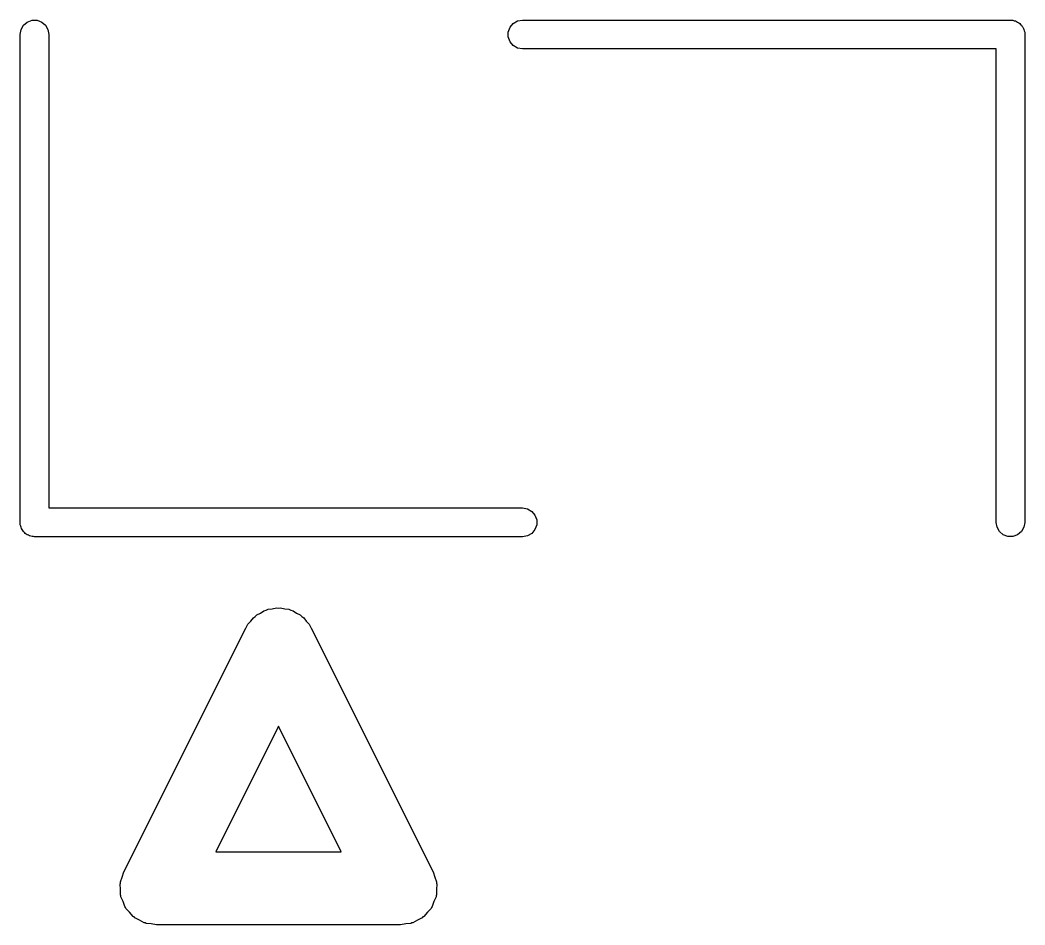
# Model space of a CAD drawing. Extents: x 51 to 137, y -158 to -25.
# Drawn here: x 115.11 to 120.34, y -86.31 to -81.6 of the extents above; entities that cross this region are included whole.
import ezdxf

# ---------------------------------------------------------------- set-up
doc = ezdxf.new("R2010")
doc.units = 0
doc.header["$MEASUREMENT"] = 0
doc.layers.add('BLACK', color=7, linetype='CONTINUOUS')

msp = doc.modelspace()

# ---------------------------------------------------------------- linework, layer by layer
at = {"layer": 'Black'}
for p, q in [((115.119, -81.6455), (115.132, -81.623)), ((115.132, -81.623), (115.151, -81.6062)), ((115.151, -81.6062), (115.176, -81.5973)), ((115.176, -81.5973), (115.202, -81.5973)), ((115.202, -81.5973), (115.227, -81.6062)), ((115.227, -81.6062), (115.246, -81.623)), ((115.246, -81.623), (115.259, -81.6455)), ((117.655, -81.6582), (117.664, -81.6337)), ((117.664, -81.6337), (117.681, -81.6137)), ((117.681, -81.6137), (117.703, -81.6007)), ((117.703, -81.6007), (117.729, -81.5962)), ((117.729, -81.5962), (120.269, -81.5962)), ((120.269, -81.5962), (120.275, -81.5973)), ((120.275, -81.5973), (120.282, -81.5973)), ((120.282, -81.5973), (120.288, -81.5996)), ((120.288, -81.5996), (120.295, -81.6007)), ((120.295, -81.6007), (120.3, -81.604)), ((120.3, -81.604), (120.306, -81.6062)), ((120.306, -81.6062), (120.312, -81.6105)), ((120.312, -81.6105), (120.317, -81.6137)), ((120.317, -81.6137), (120.321, -81.6188)), ((120.321, -81.6188), (120.326, -81.623)), ((120.326, -81.623), (120.33, -81.6287)), ((120.33, -81.6287), (120.334, -81.6337)), ((120.334, -81.6337), (120.336, -81.6399)), ((120.336, -81.6399), (120.339, -81.6455)), ((115.114, -81.6712), (115.119, -81.6455)), ((115.114, -84.2112), (115.114, -81.6712)), ((115.259, -81.6455), (115.264, -81.6712)), ((115.264, -81.6712), (115.264, -84.1362)), ((117.655, -81.6842), (117.655, -81.6582)), ((117.664, -81.7087), (117.655, -81.6842)), ((120.339, -81.6455), (120.341, -81.652)), ((120.341, -81.652), (120.343, -81.6582)), ((120.343, -81.6582), (120.343, -81.6647)), ((120.343, -81.6647), (120.344, -81.6712)), ((120.344, -81.6712), (120.344, -84.2112)), ((117.681, -81.7287), (117.664, -81.7087)), ((117.703, -81.7417), (117.681, -81.7287)), ((117.729, -81.7462), (117.703, -81.7417)), ((120.194, -81.7462), (117.729, -81.7462)), ((120.194, -84.2112), (120.194, -81.7462)), ((115.264, -84.1362), (117.729, -84.1362)), ((117.729, -84.1362), (117.755, -84.1407)), ((117.755, -84.1407), (117.777, -84.1537)), ((117.777, -84.1537), (117.794, -84.1737)), ((117.794, -84.1737), (117.803, -84.1982)), ((117.803, -84.1982), (117.803, -84.2242)), ((115.115, -84.2177), (115.114, -84.2112)), ((115.115, -84.2242), (115.115, -84.2177)), ((115.117, -84.2304), (115.115, -84.2242)), ((115.119, -84.2369), (115.117, -84.2304)), ((115.122, -84.2425), (115.119, -84.2369)), ((115.124, -84.2487), (115.122, -84.2425)), ((115.128, -84.2537), (115.124, -84.2487)), ((115.132, -84.2594), (115.128, -84.2537)), ((117.794, -84.2487), (117.777, -84.2687)), ((117.803, -84.2242), (117.794, -84.2487)), ((120.199, -84.2369), (120.194, -84.2112)), ((120.212, -84.2594), (120.199, -84.2369)), ((120.339, -84.2369), (120.326, -84.2594)), ((120.344, -84.2112), (120.339, -84.2369)), ((115.137, -84.2636), (115.132, -84.2594)), ((115.141, -84.2687), (115.137, -84.2636)), ((115.146, -84.2719), (115.141, -84.2687)), ((115.151, -84.2762), (115.146, -84.2719)), ((115.158, -84.2784), (115.151, -84.2762)), ((115.163, -84.2817), (115.158, -84.2784)), ((115.17, -84.2828), (115.163, -84.2817)), ((115.176, -84.2851), (115.17, -84.2828)), ((115.183, -84.2851), (115.176, -84.2851)), ((115.189, -84.2862), (115.183, -84.2851)), ((117.729, -84.2862), (115.189, -84.2862)), ((117.755, -84.2817), (117.729, -84.2862)), ((117.777, -84.2687), (117.755, -84.2817)), ((120.231, -84.2762), (120.212, -84.2594)), ((120.256, -84.2851), (120.231, -84.2762)), ((120.282, -84.2851), (120.256, -84.2851)), ((120.306, -84.2762), (120.282, -84.2851)), ((120.326, -84.2594), (120.306, -84.2762)), ((116.365, -84.6834), (116.383, -84.6714)), ((116.383, -84.6714), (116.394, -84.6687)), ((116.394, -84.6687), (116.405, -84.6636)), ((116.405, -84.6636), (116.426, -84.6611)), ((116.426, -84.6611), (116.448, -84.656)), ((116.448, -84.656), (116.459, -84.6574)), ((116.459, -84.6574), (116.47, -84.656)), ((116.47, -84.656), (116.492, -84.6611)), ((116.492, -84.6611), (116.513, -84.6636)), ((116.513, -84.6636), (116.524, -84.6687)), ((116.524, -84.6687), (116.535, -84.6714)), ((116.535, -84.6714), (116.553, -84.6834)), ((116.3, -84.7412), (116.315, -84.7254)), ((116.315, -84.7254), (116.328, -84.7079)), ((116.328, -84.7079), (116.338, -84.7015)), ((116.338, -84.7015), (116.346, -84.6932)), ((116.346, -84.6932), (116.365, -84.6834)), ((116.553, -84.6834), (116.572, -84.6932)), ((116.572, -84.6932), (116.58, -84.7015)), ((116.58, -84.7015), (116.59, -84.7079)), ((116.59, -84.7079), (116.603, -84.7254)), ((116.603, -84.7254), (116.618, -84.7412)), ((115.654, -86.031), (116.289, -84.761)), ((116.289, -84.761), (116.295, -84.7518)), ((116.295, -84.7518), (116.3, -84.7412)), ((116.618, -84.7412), (116.623, -84.7518)), ((116.623, -84.7518), (116.629, -84.761)), ((116.629, -84.761), (117.264, -86.031)), ((116.459, -85.2722), (116.132, -85.9257)), ((116.786, -85.9257), (116.459, -85.2722)), ((116.132, -85.9257), (116.786, -85.9257)), ((115.646, -86.0573), (115.654, -86.031)), ((117.264, -86.031), (117.272, -86.0573)), ((115.636, -86.0831), (115.646, -86.0573)), ((115.636, -86.0889), (115.636, -86.0831)), ((117.272, -86.0573), (117.282, -86.0831)), ((117.282, -86.0831), (117.282, -86.0889)), ((115.635, -86.0944), (115.636, -86.0889)), ((115.636, -86.1218), (115.635, -86.0944)), ((115.636, -86.1493), (115.636, -86.1218)), ((117.282, -86.0889), (117.283, -86.0944)), ((117.283, -86.0944), (117.282, -86.1218)), ((117.282, -86.1218), (117.282, -86.1493)), ((115.638, -86.1547), (115.636, -86.1493)), ((115.639, -86.1605), (115.638, -86.1547)), ((115.65, -86.1856), (115.639, -86.1605)), ((115.659, -86.2114), (115.65, -86.1856)), ((117.268, -86.1856), (117.259, -86.2114)), ((117.279, -86.1605), (117.268, -86.1856)), ((117.28, -86.1547), (117.279, -86.1605)), ((117.282, -86.1493), (117.28, -86.1547)), ((115.663, -86.2159), (115.659, -86.2114)), ((115.665, -86.2212), (115.663, -86.2159)), ((115.684, -86.2411), (115.665, -86.2212)), ((115.702, -86.2621), (115.684, -86.2411)), ((117.234, -86.2411), (117.216, -86.2621)), ((117.253, -86.2212), (117.234, -86.2411)), ((117.255, -86.2159), (117.253, -86.2212)), ((117.259, -86.2114), (117.255, -86.2159)), ((115.707, -86.265), (115.702, -86.2621)), ((115.711, -86.2692), (115.707, -86.265)), ((115.735, -86.2815), (115.711, -86.2692)), ((115.759, -86.2952), (115.735, -86.2815)), ((117.183, -86.2815), (117.159, -86.2952)), ((117.207, -86.2692), (117.183, -86.2815)), ((117.211, -86.265), (117.207, -86.2692)), ((117.216, -86.2621), (117.211, -86.265)), ((115.765, -86.2962), (115.759, -86.2952)), ((115.77, -86.2988), (115.765, -86.2962)), ((115.797, -86.3019), (115.77, -86.2988)), ((115.824, -86.3067), (115.797, -86.3019)), ((117.094, -86.3067), (115.824, -86.3067)), ((117.121, -86.3019), (117.094, -86.3067)), ((117.148, -86.2988), (117.121, -86.3019)), ((117.153, -86.2962), (117.148, -86.2988)), ((117.159, -86.2952), (117.153, -86.2962))]:
    msp.add_line(p, q, dxfattribs=at)

doc.saveas('drawing.dxf')
